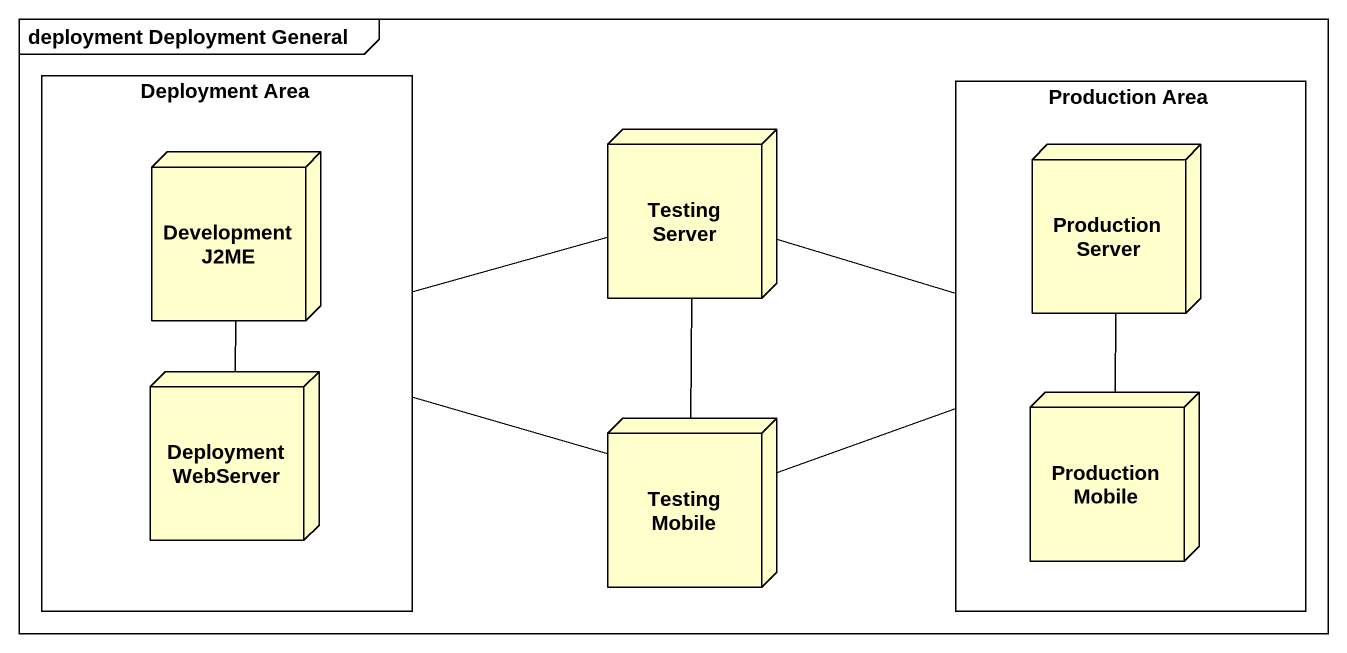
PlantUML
@startuml
mainframe deployment Deployment General
rectangle "Deployment Area" as Deployment_Area {
  node "Development J2ME" as Development_J2ME
  node "Deployment WebServer" as Deployment_WebServer
}
rectangle "Production Area" as Production_Area {
  node "Production Server" as Production_Server
  node "Production Mobile" as Production_Mobile
}
node "Testing Server" as Testing_Server
node "Testing Mobile" as Testing_Mobile
Deployment_Area -right- Testing_Server
Deployment_Area -right- Testing_Mobile
Development_J2ME -- Deployment_WebServer
Testing_Server -right- Production_Area
Testing_Server -- Testing_Mobile
Production_Server -- Production_Mobile
Testing_Mobile -right- Production_Area
@enduml
